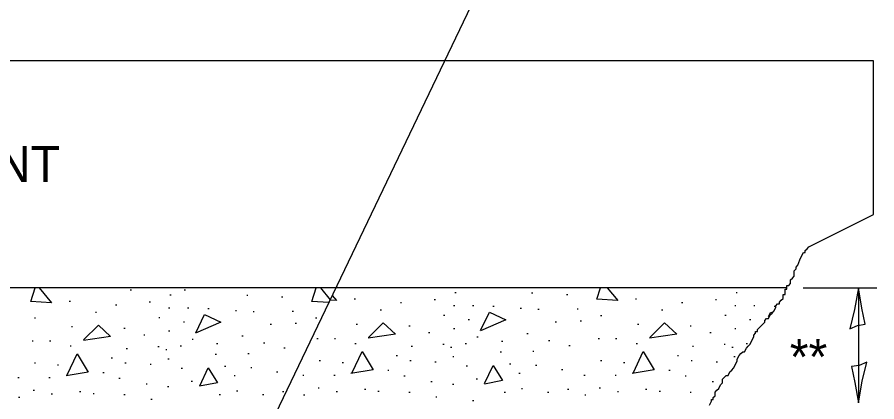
# Model space of a CAD drawing. Extents: x 0 to 2.83, y -0.06 to 1.83.
# Drawn here: x 0.6946 to 1.0311, y 1.2586 to 1.4091 of the extents above; entities that cross this region are included whole.
import ezdxf

# ---------------------------------------------------------------- set-up
doc = ezdxf.new("R2010")
doc.units = 0
for name, color, linetype in [('Default', 7, 'Continuous'), ('RD_Pr_Roadway_Dimensions', 7, 'Continuous'), ('RD_Pr_Roadway_Notes', 7, 'Continuous'), ('STG_Traffic_Control', 7, 'Continuous')]:
    doc.layers.add(name, color=color, linetype=linetype)

# ---------------------------------------------------------------- blocks, each defined once
blk = doc.blocks.new('SHT_ARROW')
at = {"layer": 'STG_Traffic_Control'}
blk.add_lwpolyline([(-0.009998, 0.002092), (-0.009184, 0.00017), (-0.00887, -0.001672), (-0.005, -0.000866), (0, 0), (-0.005334, 0.00097)], close=True, dxfattribs=at)

msp = doc.modelspace()

# ---------------------------------------------------------------- linework, layer by layer
at = {"layer": 'Default'}
for p, q in [((1.02976, 1.3921), (0.26108, 1.3921)), ((1.02976, 1.33184), (1.02976, 1.3921)), ((0.9959, 1.3032), (0.29042, 1.3032)), ((0.73889, 1.30234), (0.73937, 1.30234)), ((0.76, 1.30244), (0.76048, 1.30244)), ((0.75442, 1.30048), (0.7549, 1.30048)), ((0.78448, 1.30027), (0.78496, 1.30027)), ((0.79812, 1.29965), (0.7986, 1.29965)), ((0.82654, 1.29891), (0.82703, 1.29891)), ((0.86594, 1.30139), (0.86642, 1.30139)), ((0.896, 1.30118), (0.89648, 1.30118)), ((0.90964, 1.30057), (0.91012, 1.30057)), ((0.93661, 1.29891), (0.93709, 1.29891)), ((0.976, 1.30139), (0.97648, 1.30139)), ((0.71502, 1.298), (0.7155, 1.298)), ((0.7331, 1.29655), (0.73359, 1.29655)), ((0.74633, 1.29769), (0.74681, 1.29769)), ((0.84463, 1.29747), (0.84511, 1.29747)), ((0.85785, 1.2986), (0.85833, 1.2986)), ((0.86542, 1.29622), (0.8659, 1.29622)), ((0.87286, 1.29622), (0.87334, 1.29622)), ((0.88082, 1.29602), (0.8813, 1.29602)), ((0.95469, 1.29747), (0.95517, 1.29747)), ((0.96792, 1.2986), (0.9684, 1.2986)), ((0.97549, 1.29622), (0.97597, 1.29622)), ((0.98293, 1.29622), (0.98341, 1.29622)), ((0.99088, 1.29602), (0.99136, 1.29602)), ((0.72525, 1.29366), (0.72573, 1.29366)), ((0.7539, 1.29531), (0.75438, 1.29531)), ((0.76134, 1.29531), (0.76182, 1.29531)), ((0.76929, 1.29511), (0.76977, 1.29511)), ((0.78004, 1.29428), (0.78052, 1.29428)), ((0.78696, 1.29397), (0.78744, 1.29397)), ((0.80225, 1.29407), (0.80273, 1.29407)), ((0.83677, 1.29457), (0.83725, 1.29457)), ((0.86157, 1.2925), (0.86205, 1.2925)), ((0.89156, 1.29519), (0.89204, 1.29519)), ((0.89848, 1.29488), (0.89896, 1.29488)), ((0.91378, 1.29498), (0.91426, 1.29498)), ((0.92297, 1.2923), (0.92345, 1.2923)), ((0.94684, 1.29457), (0.94732, 1.29457)), ((0.97164, 1.2925), (0.97212, 1.2925)), ((0.70138, 1.29139), (0.70187, 1.29139)), ((0.75005, 1.29159), (0.75053, 1.29159)), ((0.75969, 1.28994), (0.76017, 1.28994)), ((0.79368, 1.28891), (0.79416, 1.28891)), ((0.80349, 1.28932), (0.80397, 1.28932)), ((0.81145, 1.29139), (0.81193, 1.29139)), ((0.82737, 1.28899), (0.82785, 1.28899)), ((0.87121, 1.29085), (0.87169, 1.29085)), ((0.9052, 1.28982), (0.90568, 1.28982)), ((0.91502, 1.29023), (0.9155, 1.29023)), ((0.93744, 1.28899), (0.93792, 1.28899)), ((0.98127, 1.29085), (0.98175, 1.29085)), ((0.71585, 1.28808), (0.71633, 1.28808)), ((0.73641, 1.28746), (0.73689, 1.28746)), ((0.7539, 1.28632), (0.75438, 1.28632)), ((0.84793, 1.28837), (0.84841, 1.28837)), ((0.85568, 1.28568), (0.85616, 1.28568)), ((0.86542, 1.28723), (0.8659, 1.28723)), ((0.958, 1.28837), (0.95848, 1.28837)), ((0.96575, 1.28568), (0.96623, 1.28568)), ((0.97549, 1.28723), (0.97597, 1.28723)), ((0.70045, 1.2825), (0.70094, 1.2825)), ((0.70727, 1.2825), (0.70775, 1.2825)), ((0.74416, 1.28477), (0.74464, 1.28477)), ((0.7631, 1.28312), (0.76358, 1.28312)), ((0.78262, 1.28436), (0.7831, 1.28436)), ((0.81198, 1.28341), (0.81246, 1.28341)), ((0.81879, 1.28341), (0.81927, 1.28341)), ((0.87462, 1.28403), (0.8751, 1.28403)), ((0.88423, 1.28228), (0.88471, 1.28228)), ((0.89414, 1.28527), (0.89462, 1.28527)), ((0.90262, 1.28259), (0.9031, 1.28259)), ((0.92204, 1.28341), (0.92252, 1.28341)), ((0.92886, 1.28341), (0.92934, 1.28341)), ((0.71533, 1.28043), (0.71581, 1.28043)), ((0.73734, 1.2794), (0.73782, 1.2794)), ((0.74974, 1.28023), (0.75022, 1.28023)), ((0.75276, 1.27899), (0.75324, 1.27899)), ((0.75845, 1.28043), (0.75893, 1.28043)), ((0.7727, 1.28136), (0.77318, 1.28136)), ((0.7911, 1.28167), (0.79158, 1.28167)), ((0.79905, 1.27971), (0.79953, 1.27971)), ((0.82685, 1.28135), (0.82734, 1.28135)), ((0.84886, 1.28031), (0.84934, 1.28031)), ((0.86126, 1.28114), (0.86174, 1.28114)), ((0.86428, 1.2799), (0.86476, 1.2799)), ((0.86997, 1.28135), (0.87045, 1.28135)), ((0.91057, 1.28062), (0.91105, 1.28062)), ((0.93692, 1.28135), (0.9374, 1.28135)), ((0.95893, 1.28031), (0.95941, 1.28031)), ((0.97133, 1.28114), (0.97181, 1.28114)), ((0.97435, 1.2799), (0.97483, 1.2799)), ((0.98003, 1.28135), (0.98051, 1.28135)), ((0.73145, 1.27578), (0.73193, 1.27578)), ((0.75359, 1.27536), (0.75407, 1.27536)), ((0.77219, 1.27722), (0.77267, 1.27722)), ((0.7849, 1.27754), (0.78538, 1.27754)), ((0.84297, 1.27669), (0.84345, 1.27669)), ((0.86511, 1.27627), (0.86559, 1.27627)), ((0.88371, 1.27813), (0.88419, 1.27813)), ((0.89642, 1.27845), (0.8969, 1.27845)), ((0.95304, 1.27669), (0.95352, 1.27669)), ((0.97518, 1.27627), (0.97566, 1.27627)), ((0.70138, 1.27381), (0.70186, 1.27381)), ((0.71037, 1.27298), (0.71085, 1.27298)), ((0.73682, 1.27381), (0.73731, 1.27381)), ((0.74664, 1.27329), (0.74712, 1.27329)), ((0.7758, 1.27257), (0.77629, 1.27257)), ((0.78603, 1.27205), (0.78651, 1.27205)), ((0.8129, 1.27472), (0.81338, 1.27472)), ((0.82189, 1.2739), (0.82238, 1.2739)), ((0.84835, 1.27472), (0.84883, 1.27472)), ((0.85816, 1.27421), (0.85864, 1.27421)), ((0.87038, 1.27266), (0.87086, 1.27266)), ((0.88733, 1.27348), (0.88781, 1.27348)), ((0.89755, 1.27297), (0.89803, 1.27297)), ((0.92297, 1.27472), (0.92345, 1.27472)), ((0.93196, 1.2739), (0.93244, 1.2739)), ((0.95841, 1.27472), (0.95889, 1.27472)), ((0.96823, 1.27421), (0.96871, 1.27421)), ((0.72814, 1.27009), (0.72862, 1.27009)), ((0.75886, 1.27174), (0.75934, 1.27174)), ((0.77952, 1.26885), (0.78001, 1.26885)), ((0.79616, 1.2703), (0.79664, 1.2703)), ((0.8064, 1.26894), (0.80688, 1.26894)), ((0.81859, 1.26894), (0.81907, 1.26894)), ((0.83967, 1.27101), (0.84015, 1.27101)), ((0.84597, 1.26873), (0.84645, 1.26873)), ((0.89105, 1.26977), (0.89153, 1.26977)), ((0.90768, 1.27121), (0.90816, 1.27121)), ((0.91646, 1.26894), (0.91694, 1.26894)), ((0.92865, 1.26894), (0.92913, 1.26894)), ((0.94973, 1.27101), (0.95021, 1.27101)), ((0.95604, 1.26873), (0.95652, 1.26873)), ((0.69487, 1.26803), (0.69536, 1.26803)), ((0.70707, 1.26803), (0.70755, 1.26803)), ((0.73445, 1.26782), (0.73493, 1.26782)), ((0.74509, 1.26555), (0.74557, 1.26555)), ((0.76278, 1.26668), (0.76326, 1.26668)), ((0.85661, 1.26646), (0.85709, 1.26646)), ((0.86501, 1.26553), (0.86549, 1.26553)), ((0.87431, 1.2676), (0.87479, 1.2676)), ((0.96668, 1.26646), (0.96716, 1.26646)), ((0.70087, 1.26307), (0.70135, 1.26307)), ((0.71905, 1.26265), (0.71953, 1.26265)), ((0.72432, 1.26183), (0.7248, 1.26183)), ((0.75349, 1.26462), (0.75397, 1.26462)), ((0.78045, 1.26286), (0.78094, 1.26286)), ((0.79854, 1.26265), (0.79902, 1.26265)), ((0.81239, 1.26398), (0.81287, 1.26398)), ((0.81952, 1.26264), (0.82, 1.26264)), ((0.83057, 1.26357), (0.83106, 1.26357)), ((0.83584, 1.26274), (0.83632, 1.26274)), ((0.84793, 1.26233), (0.84841, 1.26233)), ((0.88526, 1.26233), (0.88574, 1.26233)), ((0.89198, 1.26377), (0.89246, 1.26377)), ((0.9022, 1.26233), (0.90268, 1.26233)), ((0.91006, 1.26357), (0.91054, 1.26357)), ((0.92246, 1.26398), (0.92294, 1.26398)), ((0.92958, 1.26264), (0.93006, 1.26264)), ((0.94064, 1.26357), (0.94112, 1.26357)), ((0.94591, 1.26274), (0.94639, 1.26274)), ((0.958, 1.26233), (0.95848, 1.26233)), ((0.69518, 1.26038), (0.69567, 1.26038)), ((0.708, 1.26172), (0.70848, 1.26172)), ((0.73641, 1.26141), (0.73689, 1.26141)), ((0.74695, 1.25966), (0.74743, 1.25966)), ((0.77374, 1.26141), (0.77422, 1.26141)), ((0.79068, 1.26141), (0.79116, 1.26141)), ((0.80671, 1.26129), (0.80719, 1.26129)), ((0.85847, 1.26057), (0.85895, 1.26057)), ((0.87286, 1.25902), (0.87334, 1.25902)), ((0.91677, 1.26129), (0.91725, 1.26129))]:
    msp.add_line(p, q, dxfattribs=at)
for points in [[(0.96567, 1.25732), (0.96639, 1.25876), (0.96639, 1.25948), (0.96711, 1.25948), (0.96711, 1.2602), (0.96783, 1.26092), (0.96783, 1.26236), (0.96855, 1.26308), (0.96927, 1.2638), (0.96999, 1.26524), (0.97071, 1.26596), (0.97071, 1.26668), (0.97071, 1.26739), (0.97143, 1.26811), (0.97215, 1.26883), (0.97287, 1.26883), (0.97359, 1.27027), (0.97431, 1.27099), (0.97503, 1.27171), (0.97574, 1.27315), (0.97646, 1.27459), (0.97646, 1.27531), (0.97718, 1.27675), (0.9779, 1.27747), (0.97862, 1.27819), (0.97934, 1.27819), (0.98006, 1.27963), (0.98078, 1.28035), (0.9815, 1.28107), (0.98222, 1.28251), (0.98294, 1.28395), (0.98294, 1.28467), (0.98366, 1.28539), (0.98366, 1.28611), (0.98438, 1.28611), (0.98438, 1.28683), (0.9851, 1.28755), (0.98582, 1.28827), (0.98654, 1.28899), (0.98726, 1.28971), (0.98726, 1.29043), (0.98798, 1.29115), (0.9887, 1.29115), (0.98942, 1.29259), (0.99014, 1.29331), (0.99086, 1.29403), (0.99158, 1.29547), (0.99158, 1.29619), (0.9923, 1.29691), (0.99302, 1.29691), (0.99302, 1.29763), (0.99374, 1.29835), (0.99446, 1.29907), (0.99446, 1.30051), (0.99518, 1.30051), (0.99518, 1.30195), (0.99518, 1.30267), (0.9959, 1.30267), (0.9959, 1.30411), (0.99662, 1.30411), (0.99734, 1.30483), (0.99734, 1.30555), (0.99734, 1.30627), (0.99806, 1.30699), (0.99878, 1.30771), (0.99878, 1.30915), (0.99878, 1.30987), (0.9995, 1.31059), (0.9995, 1.31131), (1.00022, 1.31203), (1.00094, 1.31419), (1.00166, 1.31563), (1.00238, 1.31707), (1.0031, 1.31707), (1.0031, 1.31779), (1.00382, 1.31851), (1.00454, 1.31923), (1.02976, 1.33184)], [(0.70323, 1.3032), (0.70812, 1.29728), (0.69994, 1.29788), (0.70164, 1.3032)], [(0.81666, 1.29739), (0.81, 1.29788), (0.81171, 1.3032)], [(0.8133, 1.3032), (0.81718, 1.29849)], [(0.92557, 1.3032), (0.92971, 1.29819), (0.92152, 1.29879), (0.92294, 1.3032)], [(0.81799, 1.30018), (0.81964, 1.29819), (0.81713, 1.29837)], [(0.76452, 1.2856), (0.76801, 1.29271), (0.77438, 1.2897), (0.76444, 1.28546)], [(0.87604, 1.28652), (0.87953, 1.29362), (0.88591, 1.29061), (0.87596, 1.28637)], [(0.98877, 1.29194), (0.98959, 1.29362), (0.99018, 1.29334)], [(0.83215, 1.28375), (0.83793, 1.28952), (0.84274, 1.28507), (0.83205, 1.28351)], [(0.94222, 1.28375), (0.948, 1.28952), (0.95281, 1.28507), (0.94212, 1.28351)], [(0.72063, 1.28284), (0.72641, 1.28861), (0.73122, 1.28416), (0.72053, 1.2826)], [(0.71426, 1.26909), (0.71811, 1.27739), (0.72244, 1.27017), (0.71377, 1.26873)], [(0.82578, 1.27), (0.82963, 1.2783), (0.83396, 1.27108), (0.82529, 1.26964)], [(0.93584, 1.27), (0.93969, 1.2783), (0.94402, 1.27108), (0.93536, 1.26964)], [(0.8776, 1.26579), (0.88097, 1.27277), (0.88458, 1.26687), (0.87754, 1.26554)], [(0.76608, 1.26488), (0.76945, 1.27186), (0.77306, 1.26596), (0.76602, 1.26463)]]:
    msp.add_lwpolyline(points, dxfattribs=at)
at = {"layer": 'RD_Pr_Roadway_Dimensions'}
for p, q in [((1.00223, 1.3032), (1.03111, 1.3032)), ((1.02389, 1.3032), (1.02389, 1.25813))]:
    msp.add_line(p, q, dxfattribs=at)
at = {"layer": 'RD_Pr_Roadway_Notes'}
msp.add_line((0.75025, 1.15871), (0.93841, 1.55166), dxfattribs=at)

# ---------------------------------------------------------------- block references
at = {"layer": 'RD_Pr_Roadway_Dimensions', "xscale": 1.6021256085728262, "yscale": 1.6021256085728262}
for p, rotation in [((1.02389, 1.3032), 90), ((1.02389, 1.25813), -90)]:
    msp.add_blockref('SHT_ARROW', p, dxfattribs=dict(at, rotation=rotation))

# ---------------------------------------------------------------- texts
at = {"layer": 'RD_Pr_Roadway_Dimensions'}
msp.add_text('**', height=0.014074, dxfattribs=at).set_placement((0.99707, 1.26912))
at = {"layer": 'RD_Pr_Roadway_Notes'}
msp.add_text('PAVEMENT', height=0.014074, dxfattribs=at).set_placement((0.60791, 1.34458))

doc.saveas('drawing.dxf')
